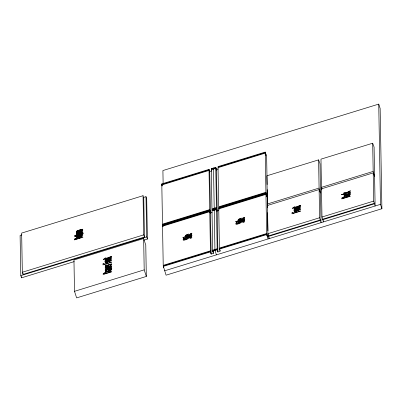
<?xml version="1.0" encoding="UTF-8"?>
<svg xmlns="http://www.w3.org/2000/svg" width="402" height="402" viewBox="0 0 402 402"><rect width="100%" height="100%" fill="white"/><g stroke="black" fill="none" stroke-linecap="round" stroke-linejoin="round"><path stroke-width="0.6" d="M105.872 260.948L105.872 261.134A1.533 0.327 -17.9 0 0 106.445 261.169C111.655 260.34 112.002 258.154 106.435 260.566M213.402 252.853L213.412 253.376L211.161 254.069L210.447 251.356L163.232 265.888L166.071 275.179L381.9 208.733L380.151 108.49L378.734 104.103L162.905 170.548L163.137 183.704M162.167 185.533L161.8 183.915L209.015 169.383L209.733 172.096L209.015 169.383M211.623 170.307L211.261 168.689L215.758 167.307L216.477 170.021L215.758 167.307M265.219 152.082L218.005 166.614L218.015 167.137L265.23 152.599L265.219 152.082L266.637 156.463L267.124 184.583M161.81 184.438L209.025 169.905M211.271 169.212L215.768 167.83M209.713 209.583L162.503 224.12L161.82 184.96L209.03 170.428L209.738 172.619L210.422 211.779L209.713 209.583L209.03 170.428M216.462 207.507L211.965 208.894L211.281 169.734L215.779 168.353L216.487 170.543L217.17 209.698L216.462 207.507L215.779 168.353M265.24 153.122L218.025 167.659L218.708 206.819L265.923 192.282L265.24 153.122L265.943 155.318L265.938 154.795L265.23 152.599M209.723 171.574L211.407 171.056M216.467 169.498L218.15 168.981M143.052 195.704L21.648 233.08L22.331 272.234L23.04 274.43L144.444 237.054L143.76 197.895L143.052 195.704L143.735 234.863L144.444 237.054M21.899 234.884L20.1 235.441L20.803 275.641L21.512 277.832L74.269 261.591M143.75 197.372L146.001 196.678L146.705 198.874L147.408 239.074L143.81 240.18M318.595 159.875L319.087 188.071L320.515 192.975L320.002 163.74L318.595 159.875L266.888 175.795L267.38 203.99L267.913 205.633M372.684 143.228L373.177 171.423L374.599 176.327L374.091 147.087L372.684 143.228L320.972 159.147L321.464 187.342L321.997 188.985M162.885 226.783L162.514 224.643L209.723 210.11L210.452 213.341L209.723 210.11M214.221 208.723L211.975 209.417L211.99 210.457L216.487 209.075L216.472 208.03L214.221 208.723L214.241 209.769M265.923 192.282L266.637 194.995L265.928 192.804L218.718 207.337L219.09 209.477M162.524 225.165L209.733 210.628L210.442 212.819L212.13 212.301M211.985 209.939L216.477 208.553L217.186 210.743L218.874 210.226M218.728 207.859L265.938 193.327L267.355 197.709L267.531 207.708M162.529 225.688L209.743 211.15M218.738 208.382L265.948 193.849L265.928 192.804M209.754 211.673L210.437 250.833L211.145 253.024L210.462 213.864L209.754 211.673L162.539 226.21L163.222 265.365L163.755 267.008M216.497 209.598L217.18 248.758L217.889 250.948L217.206 211.789L216.497 209.598L212 210.98L212.683 250.139L213.216 251.783M265.958 194.372L218.743 208.904L219.427 248.064L266.642 233.527L265.958 194.372L266.667 196.563L265.948 193.849M22.331 272.234L143.735 234.863M20.803 275.641L146.7 236.884L146.001 196.678M143.65 238.537L73.958 259.993L74.506 291.319L76.626 297.897L146.323 276.44L145.775 245.114L143.65 238.537L144.197 269.863L146.323 276.44M267.38 203.99L319.087 188.071M321.464 187.342L373.177 171.423M319.113 189.553L319.605 217.748L321.032 222.653L320.52 193.417L319.113 189.553L267.405 205.472L267.898 233.668L269.325 238.572M323.389 220.678L323.409 221.919L321.982 217.015L321.494 188.819L373.202 172.9L374.609 176.764L375.116 206L373.694 201.095L373.202 172.9M74.506 291.319L144.197 269.863M163.222 265.365L210.437 250.833M212.683 250.139L217.18 248.758M213.412 253.376L212.693 250.662L217.191 249.275L217.904 251.994L220.155 251.3L219.437 248.587L266.652 234.049L267.36 236.24L266.642 233.527M267.898 233.668L319.605 217.748M321.982 217.015L373.694 201.095M163.242 266.41L210.452 251.878L210.447 251.356M212.703 251.185L217.201 249.798L217.191 249.275M219.447 249.109L266.657 234.572L266.652 234.049M268.606 235.858L320.314 219.939M322.69 219.206L374.403 203.286M268.616 236.381L320.324 220.462M322.7 219.728L374.408 203.809M164.659 270.792L380.483 204.352L378.734 104.103M380.483 204.352L381.9 208.733M321.494 188.819L321.846 189.915M266.657 234.572L268.074 238.954L267.988 233.959M211.261 168.689L211.618 169.785M211.281 169.734L211.633 170.83M216.472 208.03L217.196 211.266L216.487 209.075M219.437 248.587L220.145 250.778M217.201 249.798L217.904 251.994M216.366 254.873L214.939 249.969M212.693 250.662L213.226 252.305M210.452 251.878L211.161 254.069M161.8 183.915L162.157 185.015M161.82 184.96L162.172 186.056M162.514 224.643L163.041 226.286M163.232 265.888L163.765 267.531M146.7 236.884L147.408 239.074M267.214 189.583L267.345 197.086M267.616 212.708L267.933 230.833M213.512 168.001L213.517 168.518M213.527 169.041L214.211 208.201M214.251 210.291L214.934 249.446M23.02 273.184L23.04 274.43M21.487 276.596L21.512 277.832M105.872 261.009A1.533 0.327 -17.9 0 1 106.44 260.622M106.213 261.772L106.967 262.009L111.52 260.607L105.108 262.833L106.058 262.285L105.128 262.029L106.213 261.772M106.269 265.034L107.022 265.27L111.575 263.868L105.168 266.094L106.113 265.546L105.188 265.295L106.269 265.034M106.374 270.913L107.123 271.154L111.681 269.752L105.269 271.973L106.218 271.43L105.289 271.174L106.374 270.913M295.229 210.673L295.978 210.909L300.535 209.507L294.123 211.733L295.073 211.191L294.143 210.934L295.229 210.673M75.365 238.863L75.34 239.346L77.842 238.577C77.762 237.461 75.908 238.371 75.365 238.863M342.8 197.864L342.77 198.347L345.278 197.578C345.197 196.462 343.343 197.372 342.8 197.864M103.198 273.747L103.163 274.466L111.716 271.832C110.857 269.234 104.741 272.405 103.198 273.747M104.158 273.526L104.138 273.903L110.736 271.868C109.404 270.37 105.605 272.325 104.158 273.526M74.42 239.044L74.37 239.909L82.923 237.275C82.32 234.768 76.199 238.612 74.42 239.044M341.851 198.045L341.806 198.91L350.358 196.276C349.755 193.769 343.635 197.613 341.851 198.045M78.822 237.763L78.787 238.285L81.948 237.311C81.676 236.044 79.511 237.235 78.822 237.763M346.253 196.764L346.222 197.287L349.383 196.312C349.112 195.045 346.941 196.236 346.253 196.764M183.131 239.798L183.277 240.18A2.859 0.608 -17.9 0 0 184.181 240.2L187.096 239.28L189.538 237.592L190.975 237.592L189.88 238.567L191.302 238.13L191.905 237.125L190.794 237.034L188.623 237.622L185.428 239.647L184.076 239.652L185 238.813L183.639 239.21L183.131 239.798M235.904 223.884L236.054 224.266A2.859 0.608 -17.9 0 0 236.959 224.286L239.873 223.366L242.316 221.678L243.753 221.678L242.652 222.653L244.079 222.216L244.682 221.206L243.572 221.12L241.396 221.708L238.205 223.733L236.853 223.738L237.773 222.879L236.411 223.296L235.904 223.884M106.083 270.119L106.485 270.591L105.198 270.792L105.329 270.129L107.259 269.285L111.645 267.933L110.967 268.395L111.801 268.717A2.035 0.432 -17.9 0 1 111.274 269.109L110.982 269.255A2.296 0.487 -17.9 0 1 109.806 269.692L107.927 269.998L107.429 269.486L106.083 270.119M344.745 195.789L345.147 196.266L343.861 196.462L343.991 195.804L345.921 194.955L350.313 193.608L349.629 194.065L350.464 194.387A2.035 0.432 -17.9 0 1 349.941 194.779L349.645 194.925A2.296 0.487 -17.9 0 1 348.469 195.367L346.589 195.668L346.092 195.156L344.745 195.789M343.765 194.553C344.981 195.623 347.624 193.975 349.157 193.598A2.603 0.553 -17.9 0 0 350.237 192.96L350.393 192.498L349.926 192.332L348.715 192.704L349.504 192.91L348.112 193.744L344.71 194.478L345.429 193.734L343.765 194.553M111.746 264.863C110.002 267.466 100.153 268.169 108.49 265.325L108.51 266.355L110.766 265.275L110.017 264.898L111.193 264.521L111.746 264.863M191.885 233.547C190.146 236.15 180.297 236.853 188.633 234.009L188.654 235.039L190.91 233.959L190.161 233.567L191.337 233.205L191.885 233.547M244.662 217.633C242.924 220.236 233.075 220.939 241.411 218.095L241.426 219.125L243.687 218.045L242.939 217.668L244.114 217.286L244.662 217.633M82.973 232.803L81.827 233.562L77.335 234.974L77.345 235.637C90.626 230.813 78.45 236.175 74.611 236.733L76.45 235.914L76.44 235.25L74.591 235.567L76.435 234.999L76.425 234.537L77.32 234.26L77.33 234.723C79.792 234.778 81.581 232.738 82.973 232.803M111.575 256.375L110.429 257.134L103.198 259.39L105.038 258.571L105.028 258.114L105.922 257.838L105.932 258.3C108.394 258.35 110.178 256.315 111.575 256.375M300.585 205.281L299.445 206.04L292.209 208.296L294.048 207.477L294.038 207.015L294.937 206.739L294.942 207.201C297.415 207.266 299.199 205.206 300.585 205.281M105.922 266.637L106.404 266.883L107.681 266.611L107.666 265.822L105.922 266.637M186.066 235.321L186.548 235.562L187.824 235.296L187.809 234.507L186.066 235.321M238.843 219.407L239.321 219.648L240.602 219.381L240.587 218.593L238.843 219.407M76.224 231.316L77.31 231.532L76.269 232.12L77.104 232.401L76.395 232.869L82.807 230.642C73.531 233.567 77.666 231.165 82.797 230.05L82.792 229.798C75.114 232.562 76.189 230.597 82.782 229.205L77.953 230.446L76.224 231.316M104.912 259.602L105.776 259.893L105.068 260.365L111.475 258.139L106.123 259.591A1.93 0.412 -17.9 0 1 105.932 259.37L111.46 257.22L104.912 259.602M293.927 208.502L294.787 208.799L294.078 209.266L300.49 207.04L295.138 208.497A1.93 0.412 -17.9 0 1 294.947 208.276L300.475 206.12L293.927 208.502M76.29 233.683L76.295 233.969A2.678 0.568 -17.9 0 0 77.134 234.054C84.385 232.874 84.887 229.663 77.114 233.09A2.653 0.563 -17.9 0 0 76.29 233.683M76.345 236.994L76.35 237.28A2.678 0.568 -17.9 0 0 77.194 237.366C84.44 236.185 84.943 232.974 77.174 236.401A2.653 0.563 -17.9 0 0 76.345 236.994M104.957 261.179L104.962 261.466A2.678 0.568 -17.9 0 0 105.801 261.551C113.052 260.365 113.555 257.159 105.781 260.581A2.653 0.563 -17.9 0 0 104.957 261.179M293.973 210.085L293.978 210.372A2.678 0.568 -17.9 0 0 294.817 210.452C302.068 209.271 302.565 206.06 294.797 209.487A2.653 0.563 -17.9 0 0 293.973 210.085M77.204 233.456L77.204 233.637A1.533 0.327 -17.9 0 0 77.777 233.673C82.983 232.848 83.335 230.658 77.767 233.075A1.523 0.322 -17.9 0 0 77.204 233.456M77.259 236.763L77.264 236.949A1.533 0.327 -17.9 0 0 77.832 236.984C83.043 236.155 83.395 233.969 77.822 236.381A1.523 0.322 -17.9 0 0 77.259 236.763M294.882 209.854L294.887 210.04A1.533 0.327 -17.9 0 0 295.46 210.075C300.666 209.246 301.018 207.06 295.45 209.472A1.523 0.322 -17.9 0 0 294.882 209.854M190.915 235.502L190.88 235.597A1.236 0.261 -17.9 0 1 190.322 235.954L187.553 236.863L186.161 236.904L186.498 236.471L190.196 235.331L190.915 235.502M243.692 219.587L243.657 219.683A1.236 0.261 -17.9 0 1 243.099 220.04L240.326 220.949L238.939 220.989L239.275 220.557L242.974 219.417L243.692 219.587M191.945 235.245L191.895 235.376A2.161 0.457 -17.9 0 1 191.096 235.909L187.156 237.225L185.237 237.356A3.055 0.648 -17.9 0 1 185.603 236.748L182.825 237.602L191.754 234.602L191.106 235.054L191.945 235.245M244.723 219.326L244.667 219.462A2.161 0.457 -17.9 0 1 243.873 219.994L239.934 221.306L238.009 221.442A3.055 0.648 -17.9 0 1 238.381 220.834L235.602 221.688L244.532 218.688L243.878 219.14L244.723 219.326M110.841 268.827L108.972 269.626L108.294 269.219L110.073 268.672L110.841 268.827M349.509 194.503L347.635 195.297L346.956 194.89L348.735 194.342L349.509 194.503M350.263 190.759L346.539 192.603L343.846 192.814L343.856 193.126L346.574 192.885L341.348 194.744L350.283 191.995L347.182 192.598L350.268 191.086L350.263 190.759M111.62 266.385L106.681 268.275L111.635 267.34L105.229 269.697L110.188 267.647L105.208 268.616L110.173 266.722L105.198 268.003L105.193 267.752L111.62 266.385M77.34 235.145L76.44 235.416L77.34 235.175M184.292 238.406L183.176 239.034L184.292 238.406M191.784 236.115L185.372 238.341L191.784 236.115M103.987 263.395L102.977 263.702L102.997 264.893L111.55 262.26L111.545 261.998L107.424 263.265L107.409 262.38L106.399 262.687L106.414 263.576L104.002 264.315L103.987 263.395M237.069 222.492L235.954 223.12L237.069 222.492M244.557 220.201L238.15 222.427L244.557 220.201M293.003 212.296L291.993 212.608L292.013 213.799L300.56 211.166L300.555 210.899L296.44 212.166L296.425 211.281L295.415 211.593L295.43 212.477L293.018 213.221L293.003 212.296"/></g></svg>
